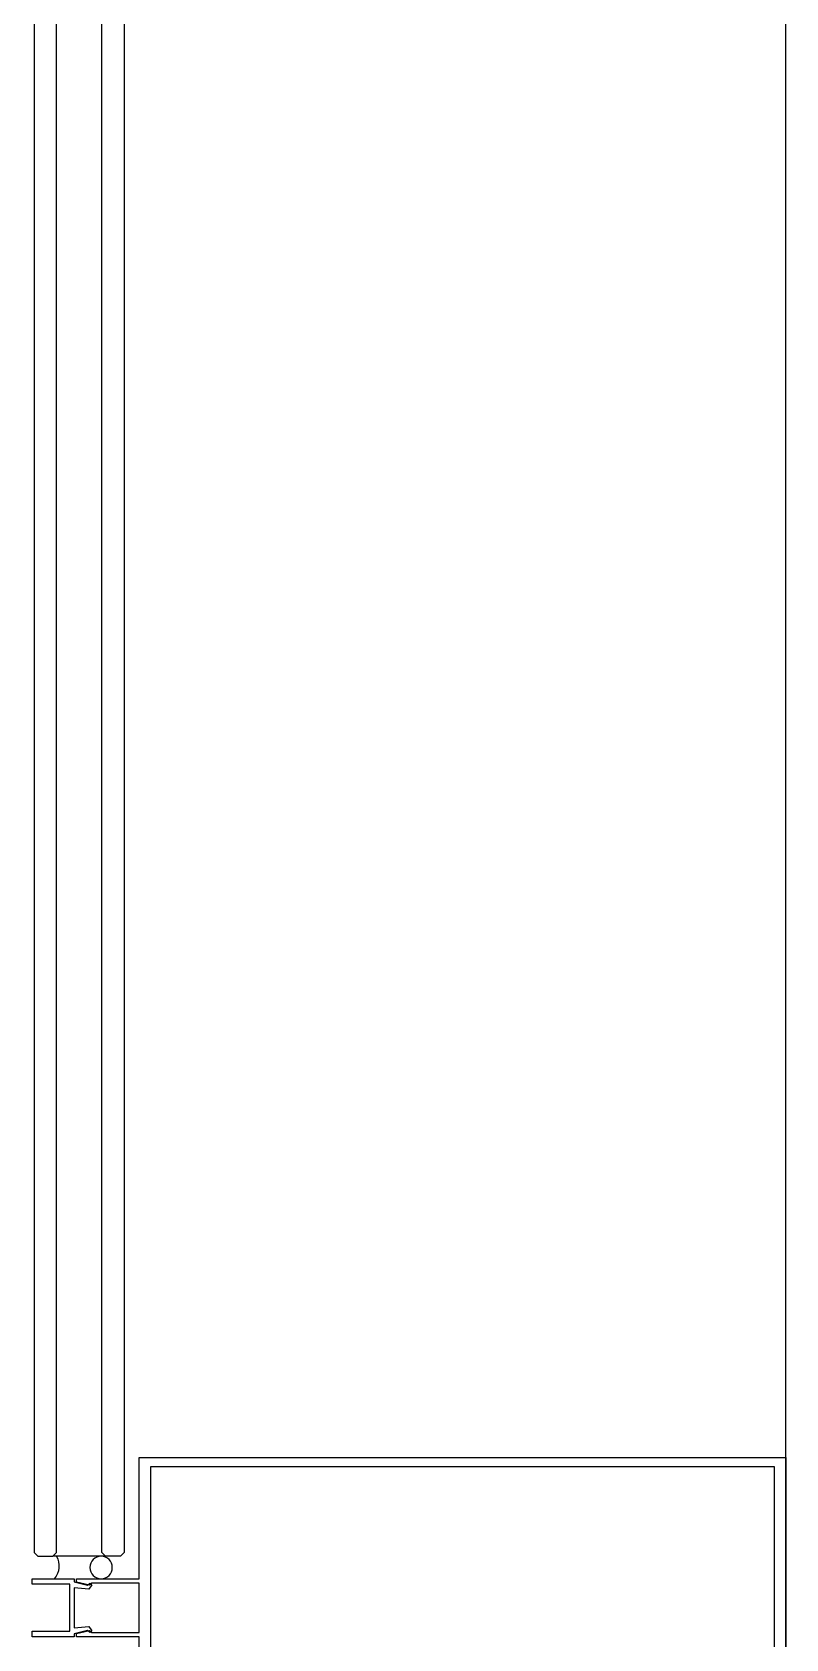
# Model space of a CAD drawing. Extents: x 1980812 to 2578970, y -669191 to 284498.
# Drawn here: x 2539437.8 to 2539638.4, y -264108.7 to -263681.4 of the extents above; entities that cross this region are included whole.
import ezdxf

# ---------------------------------------------------------------- set-up
doc = ezdxf.new("R2010")
doc.units = 0
doc.header["$LTSCALE"] = 1000
doc.header["$MEASUREMENT"] = 0
for name, color, linetype in [('A-SECT-MCUT', 1, 'Continuous'), ('A-SECT-MCUT-FINE', 137, 'Continuous'), ('WINDOW', 2, 'Continuous'), ('空线', 3, 'Continuous')]:
    doc.layers.add(name, color=color, linetype=linetype)

# ---------------------------------------------------------------- blocks, each defined once
blk = doc.blocks.new('19层')
at = {"layer": 'A-SECT-MCUT', "elevation": 0}
for points in [[(28230, -3610), (28230, -3650), (28365.61, -3650), (28402, -3650), (28402, -3617.75), (28418.7, -3617.75), (28418.7, -3616.86), (28415.23, -3616.03), (28414.66, -3616.55), (28402, -3616.55), (28402, -3610), (28402, -3603.45), (28414.66, -3603.45), (28415.23, -3603.97), (28418.7, -3603.14), (28418.7, -3602.25), (28402, -3602.25), (28402, -3570), (28365.61, -3570), (28230, -3570)], [(28399, -3647.5), (28233, -3647.5), (28233, -3610), (28233, -3572.5), (28399, -3572.5)], [(28419.31, -3615.34), (28415.45, -3615), (28414.61, -3616.12), (28415.18, -3616.55), (28415.74, -3616.03), (28419.31, -3616.88), (28419.31, -3617.75), (28430.51, -3617.75), (28430.51, -3616.25), (28420.51, -3616.25), (28420.51, -3603.75), (28430.51, -3603.75), (28430.51, -3602.25), (28419.31, -3602.25), (28419.31, -3603.12), (28415.74, -3603.97), (28415.18, -3603.45), (28414.61, -3603.88), (28415.45, -3605), (28419.31, -3604.66)]]:
    blk.add_lwpolyline(points, close=True, dxfattribs=at)
at = {"layer": 'A-SECT-MCUT-FINE'}
for p, q in [((28230, -3650, 0), (28230, -2641.7, 0)), ((28411, -3596.3, 0), (28425, -3596.3, 0))]:
    blk.add_line(p, q, dxfattribs=at)
blk.add_circle((28412.17, -3599.28, 0), 2.98, dxfattribs=at)
blk.add_arc((28428.77, -3598.83, 0), 5.39, 152.0817, 219.4318, dxfattribs=at)
at = {"layer": 'WINDOW'}
for p, q in [((28406, -2914.7, 0), (28406, -3595.3, 0)), ((28412, -3595.3, 0), (28412, -2914.7, 0)), ((28424, -3595.3, 0), (28424, -2914.7, 0)), ((28430, -2914.7, 0), (28430, -3595.3, 0)), ((28406, -3595.3, 0), (28407, -3596.3, 0)), ((28407, -3596.3, 0), (28411, -3596.3, 0)), ((28411, -3596.3, 0), (28412, -3595.3, 0)), ((28425, -3596.3, 0), (28424, -3595.3, 0)), ((28429, -3596.3, 0), (28425, -3596.3, 0)), ((28430, -3595.3, 0), (28429, -3596.3, 0))]:
    blk.add_line(p, q, dxfattribs=at)

msp = doc.modelspace()

# ---------------------------------------------------------------- block references
at = {"layer": '空线', "xscale": -1, "rotation": 359.9999999999997}
msp.add_blockref('19层', (2567868.36, -260490.42, 0), dxfattribs=at)

doc.saveas('drawing.dxf')
